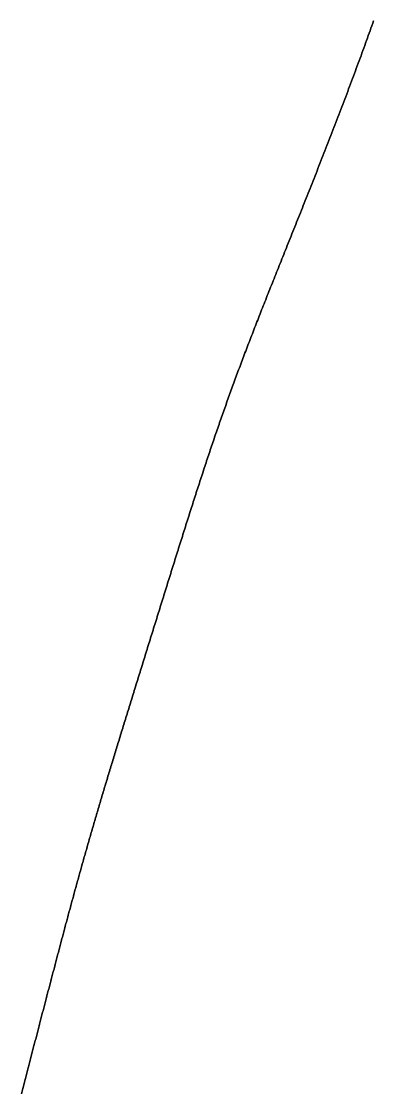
# Model space of a CAD drawing. Header units: inches. Extents: x 130170 to 284068, y 377793 to 804530.
# Drawn here: x 260043.8 to 260061, y 741725.9 to 741778 of the extents above; entities that cross this region are included whole.
import ezdxf

# ---------------------------------------------------------------- set-up
doc = ezdxf.new("R2010")
doc.units = ezdxf.units.IN
doc.header["$MEASUREMENT"] = 0
doc.layers.add('muni_il', color=7, linetype='Continuous')

msp = doc.modelspace()

# ---------------------------------------------------------------- linework, layer by layer
at = {"layer": 'muni_il'}
for points in [[(260043.802, 741725.851), (260043.818, 741725.913), (260043.834, 741725.975), (260043.85, 741726.037), (260043.866, 741726.099), (260043.882, 741726.161), (260043.899, 741726.224), (260043.915, 741726.286), (260043.931, 741726.349), (260043.948, 741726.411), (260043.964, 741726.474), (260043.98, 741726.537), (260043.997, 741726.599), (260044.013, 741726.662), (260044.03, 741726.725), (260044.046, 741726.788), (260044.062, 741726.851), (260044.079, 741726.914), (260044.095, 741726.978), (260044.112, 741727.041), (260044.128, 741727.104), (260044.145, 741727.168), (260044.162, 741727.231), (260044.178, 741727.295), (260044.195, 741727.358), (260044.211, 741727.422), (260044.228, 741727.486), (260044.245, 741727.549), (260044.261, 741727.613), (260044.278, 741727.677), (260044.295, 741727.741), (260044.312, 741727.805), (260044.328, 741727.869), (260044.345, 741727.933), (260044.362, 741727.998), (260044.379, 741728.062), (260044.395, 741728.126), (260044.412, 741728.191), (260044.429, 741728.255), (260044.446, 741728.32), (260044.463, 741728.384), (260044.48, 741728.449), (260044.497, 741728.514), (260044.514, 741728.578), (260044.53, 741728.643), (260044.547, 741728.708), (260044.564, 741728.773), (260044.581, 741728.838), (260044.598, 741728.903), (260044.615, 741728.968), (260044.632, 741729.033), (260044.649, 741729.098), (260044.666, 741729.163), (260044.683, 741729.229), (260044.7, 741729.294), (260044.718, 741729.359), (260044.735, 741729.425), (260044.752, 741729.49), (260044.769, 741729.556), (260044.786, 741729.621), (260044.803, 741729.687), (260044.82, 741729.752), (260044.837, 741729.818), (260044.855, 741729.884), (260044.872, 741729.949), (260044.889, 741730.015), (260044.906, 741730.081), (260044.923, 741730.147), (260044.94, 741730.213), (260044.958, 741730.278), (260044.975, 741730.344), (260044.992, 741730.41), (260045.009, 741730.476), (260045.027, 741730.542), (260045.044, 741730.608), (260045.061, 741730.674), (260045.078, 741730.74), (260045.096, 741730.807), (260045.113, 741730.873), (260045.13, 741730.939), (260045.148, 741731.005), (260045.165, 741731.071), (260045.182, 741731.138), (260045.2, 741731.204), (260045.217, 741731.27), (260045.235, 741731.336), (260045.252, 741731.403), (260045.269, 741731.469), (260045.287, 741731.535), (260045.304, 741731.602), (260045.321, 741731.668), (260045.339, 741731.735), (260045.356, 741731.801), (260045.374, 741731.868), (260045.391, 741731.934), (260045.409, 741732), (260045.426, 741732.067), (260045.444, 741732.133), (260045.461, 741732.2), (260045.479, 741732.266), (260045.496, 741732.333), (260045.514, 741732.399), (260045.531, 741732.466), (260045.549, 741732.533), (260045.566, 741732.599), (260045.584, 741732.666), (260045.602, 741732.732), (260045.619, 741732.799), (260045.637, 741732.866), (260045.654, 741732.932), (260045.672, 741732.999), (260045.69, 741733.066), (260045.707, 741733.132), (260045.725, 741733.199), (260045.743, 741733.265), (260045.76, 741733.332), (260045.778, 741733.399), (260045.796, 741733.466), (260045.814, 741733.532), (260045.831, 741733.599), (260045.849, 741733.666), (260045.867, 741733.733), (260045.885, 741733.799), (260045.902, 741733.866), (260045.92, 741733.933), (260045.938, 741734), (260045.956, 741734.067), (260045.974, 741734.133), (260045.992, 741734.2), (260046.01, 741734.267), (260046.028, 741734.334), (260046.046, 741734.401), (260046.064, 741734.468), (260046.082, 741734.535), (260046.1, 741734.601), (260046.118, 741734.669), (260046.136, 741734.736), (260046.154, 741734.803), (260046.172, 741734.87), (260046.19, 741734.937), (260046.208, 741735.004), (260046.227, 741735.071), (260046.245, 741735.138), (260046.263, 741735.205), (260046.281, 741735.272), (260046.3, 741735.339), (260046.318, 741735.407), (260046.337, 741735.474), (260046.355, 741735.541), (260046.373, 741735.609), (260046.392, 741735.676), (260046.41, 741735.743), (260046.429, 741735.811), (260046.448, 741735.878), (260046.466, 741735.946), (260046.485, 741736.014), (260046.503, 741736.081), (260046.522, 741736.149), (260046.541, 741736.217), (260046.56, 741736.285), (260046.579, 741736.352), (260046.597, 741736.42), (260046.616, 741736.488), (260046.635, 741736.556), (260046.654, 741736.625), (260046.673, 741736.693), (260046.692, 741736.761), (260046.712, 741736.829), (260046.731, 741736.898), (260046.75, 741736.966), (260046.769, 741737.035), (260046.789, 741737.103), (260046.808, 741737.172), (260046.827, 741737.241), (260046.847, 741737.31), (260046.866, 741737.378), (260046.886, 741737.448), (260046.906, 741737.517), (260046.925, 741737.586), (260046.945, 741737.655), (260046.965, 741737.725), (260046.985, 741737.794), (260047.005, 741737.864), (260047.025, 741737.933), (260047.045, 741738.003), (260047.065, 741738.073), (260047.085, 741738.143), (260047.105, 741738.214), (260047.125, 741738.284), (260047.146, 741738.354), (260047.166, 741738.425), (260047.187, 741738.496), (260047.207, 741738.567), (260047.228, 741738.637), (260047.248, 741738.709), (260047.269, 741738.78), (260047.29, 741738.851), (260047.311, 741738.923), (260047.332, 741738.994), (260047.353, 741739.066), (260047.374, 741739.138), (260047.395, 741739.21), (260047.416, 741739.283), (260047.437, 741739.355), (260047.459, 741739.428), (260047.48, 741739.5), (260047.502, 741739.573), (260047.523, 741739.647), (260047.545, 741739.72), (260047.567, 741739.793), (260047.589, 741739.867), (260047.611, 741739.941), (260047.633, 741740.015), (260047.655, 741740.089), (260047.677, 741740.163), (260047.699, 741740.238), (260047.721, 741740.313), (260047.744, 741740.387), (260047.766, 741740.463), (260047.789, 741740.538), (260047.811, 741740.613), (260047.834, 741740.689), (260047.857, 741740.765), (260047.88, 741740.841), (260047.903, 741740.918), (260047.926, 741740.994), (260047.949, 741741.071), (260047.972, 741741.148), (260047.996, 741741.225), (260048.019, 741741.303), (260048.043, 741741.38), (260048.066, 741741.458), (260048.09, 741741.536), (260048.114, 741741.615), (260048.138, 741741.693), (260048.161, 741741.772), (260048.185, 741741.851), (260048.21, 741741.93), (260048.234, 741742.009), (260048.258, 741742.089), (260048.282, 741742.169), (260048.307, 741742.249), (260048.332, 741742.33), (260048.356, 741742.41), (260048.381, 741742.491), (260048.406, 741742.572), (260048.431, 741742.654), (260048.456, 741742.735), (260048.481, 741742.817), (260048.506, 741742.899), (260048.531, 741742.981), (260048.557, 741743.064), (260048.582, 741743.146), (260048.607, 741743.229), (260048.633, 741743.313), (260048.659, 741743.396), (260048.685, 741743.48), (260048.71, 741743.564), (260048.737, 741743.648), (260048.763, 741743.732), (260048.789, 741743.817), (260048.815, 741743.902), (260048.841, 741743.987), (260048.868, 741744.072), (260048.894, 741744.158), (260048.921, 741744.244), (260048.947, 741744.33), (260048.974, 741744.416), (260049.001, 741744.503), (260049.028, 741744.59), (260049.055, 741744.677), (260049.082, 741744.764), (260049.109, 741744.851), (260049.136, 741744.939), (260049.163, 741745.027), (260049.19, 741745.115), (260049.218, 741745.203), (260049.245, 741745.292), (260049.273, 741745.381), (260049.3, 741745.47), (260049.328, 741745.559), (260049.356, 741745.648), (260049.384, 741745.738), (260049.412, 741745.828), (260049.44, 741745.918), (260049.468, 741746.008), (260049.496, 741746.098), (260049.524, 741746.189), (260049.552, 741746.28), (260049.58, 741746.371), (260049.609, 741746.462), (260049.637, 741746.553), (260049.666, 741746.645), (260049.694, 741746.736), (260049.723, 741746.828), (260049.751, 741746.92), (260049.78, 741747.012), (260049.809, 741747.105), (260049.837, 741747.197), (260049.866, 741747.29), (260049.895, 741747.383), (260049.924, 741747.476), (260049.953, 741747.569), (260049.982, 741747.662), (260050.011, 741747.755), (260050.04, 741747.849), (260050.069, 741747.942), (260050.098, 741748.036), (260050.128, 741748.13), (260050.157, 741748.224), (260050.186, 741748.318), (260050.216, 741748.412), (260050.245, 741748.507), (260050.274, 741748.601), (260050.304, 741748.695), (260050.333, 741748.79), (260050.363, 741748.885), (260050.392, 741748.979), (260050.422, 741749.074), (260050.451, 741749.169), (260050.481, 741749.264), (260050.51, 741749.359), (260050.54, 741749.454), (260050.57, 741749.549), (260050.599, 741749.644), (260050.629, 741749.74), (260050.659, 741749.835), (260050.688, 741749.93), (260050.718, 741750.025), (260050.748, 741750.121), (260050.778, 741750.216), (260050.807, 741750.312), (260050.837, 741750.407), (260050.867, 741750.502), (260050.897, 741750.598), (260050.927, 741750.693), (260050.956, 741750.789), (260050.986, 741750.884), (260051.016, 741750.979), (260051.046, 741751.075), (260051.076, 741751.17), (260051.105, 741751.265), (260051.135, 741751.361), (260051.165, 741751.456), (260051.195, 741751.551), (260051.225, 741751.646), (260051.255, 741751.742), (260051.284, 741751.837), (260051.314, 741751.932), (260051.344, 741752.027), (260051.374, 741752.122), (260051.403, 741752.216), (260051.433, 741752.311), (260051.463, 741752.406), (260051.493, 741752.501), (260051.523, 741752.595), (260051.552, 741752.69), (260051.582, 741752.784), (260051.612, 741752.878), (260051.642, 741752.973), (260051.671, 741753.067), (260051.701, 741753.161), (260051.731, 741753.255), (260051.761, 741753.349), (260051.79, 741753.442), (260051.82, 741753.536), (260051.85, 741753.629), (260051.879, 741753.723), (260051.909, 741753.816), (260051.939, 741753.909), (260051.968, 741754.002), (260051.998, 741754.095), (260052.027, 741754.188), (260052.057, 741754.281), (260052.087, 741754.374), (260052.116, 741754.466), (260052.146, 741754.558), (260052.175, 741754.651), (260052.205, 741754.743), (260052.235, 741754.835), (260052.264, 741754.927), (260052.294, 741755.018), (260052.323, 741755.11), (260052.353, 741755.202), (260052.383, 741755.293), (260052.412, 741755.384), (260052.442, 741755.475), (260052.471, 741755.566), (260052.501, 741755.657), (260052.531, 741755.748), (260052.56, 741755.839), (260052.59, 741755.929), (260052.619, 741756.02), (260052.649, 741756.11), (260052.679, 741756.2), (260052.708, 741756.29), (260052.738, 741756.38), (260052.768, 741756.47), (260052.798, 741756.559), (260052.827, 741756.649), (260052.857, 741756.739), (260052.887, 741756.828), (260052.917, 741756.917), (260052.946, 741757.007), (260052.976, 741757.096), (260053.006, 741757.185), (260053.036, 741757.274), (260053.066, 741757.362), (260053.096, 741757.451), (260053.126, 741757.54), (260053.156, 741757.629), (260053.186, 741757.717), (260053.217, 741757.806), (260053.247, 741757.894), (260053.277, 741757.982), (260053.307, 741758.071), (260053.338, 741758.159), (260053.368, 741758.247), (260053.399, 741758.336), (260053.429, 741758.424), (260053.46, 741758.512), (260053.49, 741758.6), (260053.521, 741758.688), (260053.552, 741758.777), (260053.583, 741758.865), (260053.614, 741758.953), (260053.645, 741759.041), (260053.676, 741759.129), (260053.707, 741759.217), (260053.739, 741759.305), (260053.77, 741759.394), (260053.801, 741759.482), (260053.833, 741759.57), (260053.865, 741759.659), (260053.896, 741759.747), (260053.928, 741759.835), (260053.96, 741759.924), (260053.992, 741760.013), (260054.024, 741760.101), (260054.057, 741760.19), (260054.089, 741760.279), (260054.122, 741760.368), (260054.154, 741760.457), (260054.187, 741760.546), (260054.22, 741760.636), (260054.253, 741760.725), (260054.286, 741760.815), (260054.319, 741760.905), (260054.353, 741760.995), (260054.386, 741761.085), (260054.42, 741761.175), (260054.454, 741761.265), (260054.488, 741761.356), (260054.522, 741761.447), (260054.556, 741761.538), (260054.591, 741761.629), (260054.625, 741761.72), (260054.66, 741761.812), (260054.695, 741761.904), (260054.73, 741761.996), (260054.765, 741762.088), (260054.8, 741762.181), (260054.836, 741762.274), (260054.872, 741762.367), (260054.907, 741762.46), (260054.943, 741762.554), (260054.98, 741762.648), (260055.016, 741762.742), (260055.053, 741762.836), (260055.089, 741762.931), (260055.126, 741763.026), (260055.163, 741763.122), (260055.201, 741763.217), (260055.238, 741763.313), (260055.276, 741763.41), (260055.314, 741763.506), (260055.352, 741763.603), (260055.39, 741763.701), (260055.428, 741763.799), (260055.467, 741763.897), (260055.505, 741763.995), (260055.544, 741764.094), (260055.584, 741764.193), (260055.623, 741764.293), (260055.662, 741764.393), (260055.702, 741764.493), (260055.742, 741764.594), (260055.782, 741764.695), (260055.822, 741764.796), (260055.863, 741764.898), (260055.904, 741765), (260055.945, 741765.103), (260055.986, 741765.206), (260056.027, 741765.31), (260056.068, 741765.414), (260056.11, 741765.518), (260056.152, 741765.623), (260056.194, 741765.728), (260056.236, 741765.834), (260056.279, 741765.94), (260056.321, 741766.046), (260056.364, 741766.153), (260056.407, 741766.26), (260056.45, 741766.368), (260056.494, 741766.476), (260056.537, 741766.585), (260056.581, 741766.694), (260056.625, 741766.803), (260056.669, 741766.913), (260056.713, 741767.024), (260056.757, 741767.134), (260056.802, 741767.245), (260056.847, 741767.357), (260056.892, 741767.469), (260056.937, 741767.581), (260056.982, 741767.694), (260057.027, 741767.807), (260057.073, 741767.921), (260057.118, 741768.035), (260057.164, 741768.15), (260057.21, 741768.265), (260057.256, 741768.38), (260057.303, 741768.496), (260057.349, 741768.612), (260057.396, 741768.728), (260057.442, 741768.845), (260057.489, 741768.962), (260057.536, 741769.08), (260057.583, 741769.198), (260057.63, 741769.316), (260057.677, 741769.435), (260057.725, 741769.554), (260057.772, 741769.673), (260057.82, 741769.793), (260057.867, 741769.913), (260057.915, 741770.033), (260057.963, 741770.154), (260058.011, 741770.275), (260058.059, 741770.396), (260058.107, 741770.517), (260058.155, 741770.639), (260058.203, 741770.761), (260058.251, 741770.884), (260058.3, 741771.006), (260058.348, 741771.129), (260058.396, 741771.252), (260058.445, 741771.376), (260058.493, 741771.499), (260058.542, 741771.623), (260058.59, 741771.747), (260058.639, 741771.871), (260058.687, 741771.995), (260058.736, 741772.12), (260058.784, 741772.244), (260058.833, 741772.369), (260058.881, 741772.494), (260058.93, 741772.619), (260058.978, 741772.744), (260059.026, 741772.87), (260059.075, 741772.995), (260059.123, 741773.12), (260059.171, 741773.246), (260059.22, 741773.372), (260059.268, 741773.497), (260059.316, 741773.623), (260059.364, 741773.748), (260059.412, 741773.874), (260059.46, 741774), (260059.508, 741774.125), (260059.555, 741774.251), (260059.603, 741774.376), (260059.65, 741774.502), (260059.698, 741774.628), (260059.745, 741774.753), (260059.792, 741774.878), (260059.839, 741775.003), (260059.886, 741775.129), (260059.933, 741775.253), (260059.98, 741775.378), (260060.026, 741775.503), (260060.073, 741775.627), (260060.119, 741775.752), (260060.165, 741775.876), (260060.211, 741776), (260060.256, 741776.124), (260060.302, 741776.247), (260060.347, 741776.371), (260060.392, 741776.494), (260060.437, 741776.616), (260060.482, 741776.739), (260060.527, 741776.861), (260060.571, 741776.983), (260060.615, 741777.105), (260060.659, 741777.226), (260060.703, 741777.347), (260060.746, 741777.468), (260060.79, 741777.588), (260060.833, 741777.708), (260060.875, 741777.828), (260060.918, 741777.947), (260060.96, 741778.066)], [(260060.96, 741778.066), (260060.918, 741777.947), (260060.875, 741777.828), (260060.833, 741777.708), (260060.79, 741777.588), (260060.746, 741777.468), (260060.703, 741777.347), (260060.659, 741777.226), (260060.615, 741777.105), (260060.571, 741776.983), (260060.527, 741776.861), (260060.482, 741776.739), (260060.437, 741776.616), (260060.392, 741776.494), (260060.347, 741776.371), (260060.302, 741776.247), (260060.256, 741776.124), (260060.211, 741776), (260060.165, 741775.876), (260060.119, 741775.752), (260060.073, 741775.627), (260060.026, 741775.503), (260059.98, 741775.378), (260059.933, 741775.253), (260059.886, 741775.129), (260059.839, 741775.003), (260059.792, 741774.878), (260059.745, 741774.753), (260059.698, 741774.628), (260059.65, 741774.502), (260059.603, 741774.376), (260059.555, 741774.251), (260059.508, 741774.125), (260059.46, 741774), (260059.412, 741773.874), (260059.364, 741773.748), (260059.316, 741773.623), (260059.268, 741773.497), (260059.22, 741773.372), (260059.171, 741773.246), (260059.123, 741773.12), (260059.075, 741772.995), (260059.026, 741772.87), (260058.978, 741772.744), (260058.93, 741772.619), (260058.881, 741772.494), (260058.833, 741772.369), (260058.784, 741772.244), (260058.736, 741772.12), (260058.687, 741771.995), (260058.639, 741771.871), (260058.59, 741771.747), (260058.542, 741771.623), (260058.493, 741771.499), (260058.445, 741771.376), (260058.396, 741771.252), (260058.348, 741771.129), (260058.3, 741771.006), (260058.251, 741770.884), (260058.203, 741770.761), (260058.155, 741770.639), (260058.107, 741770.517), (260058.059, 741770.396), (260058.011, 741770.275), (260057.963, 741770.154), (260057.915, 741770.033), (260057.867, 741769.913), (260057.82, 741769.793), (260057.772, 741769.673), (260057.725, 741769.554), (260057.677, 741769.435), (260057.63, 741769.316), (260057.583, 741769.198), (260057.536, 741769.08), (260057.489, 741768.962), (260057.442, 741768.845), (260057.396, 741768.728), (260057.349, 741768.612), (260057.303, 741768.496), (260057.256, 741768.38), (260057.21, 741768.265), (260057.164, 741768.15), (260057.118, 741768.035), (260057.073, 741767.921), (260057.027, 741767.807), (260056.982, 741767.694), (260056.937, 741767.581), (260056.892, 741767.469), (260056.847, 741767.357), (260056.802, 741767.245), (260056.757, 741767.134), (260056.713, 741767.024), (260056.669, 741766.913), (260056.625, 741766.803), (260056.581, 741766.694), (260056.537, 741766.585), (260056.494, 741766.476), (260056.45, 741766.368), (260056.407, 741766.26), (260056.364, 741766.153), (260056.321, 741766.046), (260056.279, 741765.94), (260056.236, 741765.834), (260056.194, 741765.728), (260056.152, 741765.623), (260056.11, 741765.518), (260056.068, 741765.414), (260056.027, 741765.31), (260055.986, 741765.206), (260055.945, 741765.103), (260055.904, 741765), (260055.863, 741764.898), (260055.822, 741764.796), (260055.782, 741764.695), (260055.742, 741764.594), (260055.702, 741764.493), (260055.662, 741764.393), (260055.623, 741764.293), (260055.584, 741764.193), (260055.544, 741764.094), (260055.505, 741763.995), (260055.467, 741763.897), (260055.428, 741763.799), (260055.39, 741763.701), (260055.352, 741763.603), (260055.314, 741763.506), (260055.276, 741763.41), (260055.238, 741763.313), (260055.201, 741763.217), (260055.163, 741763.122), (260055.126, 741763.026), (260055.089, 741762.931), (260055.053, 741762.836), (260055.016, 741762.742), (260054.98, 741762.648), (260054.943, 741762.554), (260054.907, 741762.46), (260054.872, 741762.367), (260054.836, 741762.274), (260054.8, 741762.181), (260054.765, 741762.088), (260054.73, 741761.996), (260054.695, 741761.904), (260054.66, 741761.812), (260054.625, 741761.72), (260054.591, 741761.629), (260054.556, 741761.538), (260054.522, 741761.447), (260054.488, 741761.356), (260054.454, 741761.265), (260054.42, 741761.175), (260054.386, 741761.085), (260054.353, 741760.995), (260054.319, 741760.905), (260054.286, 741760.815), (260054.253, 741760.725), (260054.22, 741760.636), (260054.187, 741760.546), (260054.154, 741760.457), (260054.122, 741760.368), (260054.089, 741760.279), (260054.057, 741760.19), (260054.024, 741760.101), (260053.992, 741760.013), (260053.96, 741759.924), (260053.928, 741759.835), (260053.896, 741759.747), (260053.865, 741759.659), (260053.833, 741759.57), (260053.801, 741759.482), (260053.77, 741759.394), (260053.739, 741759.305), (260053.707, 741759.217), (260053.676, 741759.129), (260053.645, 741759.041), (260053.614, 741758.953), (260053.583, 741758.865), (260053.552, 741758.777), (260053.521, 741758.688), (260053.49, 741758.6), (260053.46, 741758.512), (260053.429, 741758.424), (260053.399, 741758.336), (260053.368, 741758.247), (260053.338, 741758.159), (260053.307, 741758.071), (260053.277, 741757.982), (260053.247, 741757.894), (260053.217, 741757.806), (260053.186, 741757.717), (260053.156, 741757.629), (260053.126, 741757.54), (260053.096, 741757.451), (260053.066, 741757.362), (260053.036, 741757.274), (260053.006, 741757.185), (260052.976, 741757.096), (260052.946, 741757.007), (260052.917, 741756.917), (260052.887, 741756.828), (260052.857, 741756.739), (260052.827, 741756.649), (260052.798, 741756.559), (260052.768, 741756.47), (260052.738, 741756.38), (260052.708, 741756.29), (260052.679, 741756.2), (260052.649, 741756.11), (260052.619, 741756.02), (260052.59, 741755.929), (260052.56, 741755.839), (260052.531, 741755.748), (260052.501, 741755.657), (260052.471, 741755.566), (260052.442, 741755.475), (260052.412, 741755.384), (260052.383, 741755.293), (260052.353, 741755.202), (260052.323, 741755.11), (260052.294, 741755.018), (260052.264, 741754.927), (260052.235, 741754.835), (260052.205, 741754.743), (260052.175, 741754.651), (260052.146, 741754.558), (260052.116, 741754.466), (260052.087, 741754.374), (260052.057, 741754.281), (260052.027, 741754.188), (260051.998, 741754.095), (260051.968, 741754.002), (260051.939, 741753.909), (260051.909, 741753.816), (260051.879, 741753.723), (260051.85, 741753.629), (260051.82, 741753.536), (260051.79, 741753.442), (260051.761, 741753.349), (260051.731, 741753.255), (260051.701, 741753.161), (260051.671, 741753.067), (260051.642, 741752.973), (260051.612, 741752.878), (260051.582, 741752.784), (260051.552, 741752.69), (260051.523, 741752.595), (260051.493, 741752.501), (260051.463, 741752.406), (260051.433, 741752.311), (260051.403, 741752.216), (260051.374, 741752.122), (260051.344, 741752.027), (260051.314, 741751.932), (260051.284, 741751.837), (260051.255, 741751.742), (260051.225, 741751.646), (260051.195, 741751.551), (260051.165, 741751.456), (260051.135, 741751.361), (260051.105, 741751.265), (260051.076, 741751.17), (260051.046, 741751.075), (260051.016, 741750.979), (260050.986, 741750.884), (260050.956, 741750.789), (260050.927, 741750.693), (260050.897, 741750.598), (260050.867, 741750.502), (260050.837, 741750.407), (260050.807, 741750.312), (260050.778, 741750.216), (260050.748, 741750.121), (260050.718, 741750.025), (260050.688, 741749.93), (260050.659, 741749.835), (260050.629, 741749.74), (260050.599, 741749.644), (260050.57, 741749.549), (260050.54, 741749.454), (260050.51, 741749.359), (260050.481, 741749.264), (260050.451, 741749.169), (260050.422, 741749.074), (260050.392, 741748.979), (260050.363, 741748.885), (260050.333, 741748.79), (260050.304, 741748.695), (260050.274, 741748.601), (260050.245, 741748.507), (260050.216, 741748.412), (260050.186, 741748.318), (260050.157, 741748.224), (260050.128, 741748.13), (260050.098, 741748.036), (260050.069, 741747.942), (260050.04, 741747.849), (260050.011, 741747.755), (260049.982, 741747.662), (260049.953, 741747.569), (260049.924, 741747.476), (260049.895, 741747.383), (260049.866, 741747.29), (260049.837, 741747.197), (260049.809, 741747.105), (260049.78, 741747.012), (260049.751, 741746.92), (260049.723, 741746.828), (260049.694, 741746.736), (260049.666, 741746.645), (260049.637, 741746.553), (260049.609, 741746.462), (260049.58, 741746.371), (260049.552, 741746.28), (260049.524, 741746.189), (260049.496, 741746.098), (260049.468, 741746.008), (260049.44, 741745.918), (260049.412, 741745.828), (260049.384, 741745.738), (260049.356, 741745.648), (260049.328, 741745.559), (260049.3, 741745.47), (260049.273, 741745.381), (260049.245, 741745.292), (260049.218, 741745.203), (260049.19, 741745.115), (260049.163, 741745.027), (260049.136, 741744.939), (260049.109, 741744.851), (260049.082, 741744.764), (260049.055, 741744.677), (260049.028, 741744.59), (260049.001, 741744.503), (260048.974, 741744.416), (260048.947, 741744.33), (260048.921, 741744.244), (260048.894, 741744.158), (260048.868, 741744.072), (260048.841, 741743.987), (260048.815, 741743.902), (260048.789, 741743.817), (260048.763, 741743.732), (260048.737, 741743.648), (260048.71, 741743.564), (260048.685, 741743.48), (260048.659, 741743.396), (260048.633, 741743.313), (260048.607, 741743.229), (260048.582, 741743.146), (260048.557, 741743.064), (260048.531, 741742.981), (260048.506, 741742.899), (260048.481, 741742.817), (260048.456, 741742.735), (260048.431, 741742.654), (260048.406, 741742.572), (260048.381, 741742.491), (260048.356, 741742.41), (260048.332, 741742.33), (260048.307, 741742.249), (260048.282, 741742.169), (260048.258, 741742.089), (260048.234, 741742.009), (260048.21, 741741.93), (260048.185, 741741.851), (260048.161, 741741.772), (260048.138, 741741.693), (260048.114, 741741.615), (260048.09, 741741.536), (260048.066, 741741.458), (260048.043, 741741.38), (260048.019, 741741.303), (260047.996, 741741.225), (260047.972, 741741.148), (260047.949, 741741.071), (260047.926, 741740.994), (260047.903, 741740.918), (260047.88, 741740.841), (260047.857, 741740.765), (260047.834, 741740.689), (260047.811, 741740.613), (260047.789, 741740.538), (260047.766, 741740.463), (260047.744, 741740.387), (260047.721, 741740.313), (260047.699, 741740.238), (260047.677, 741740.163), (260047.655, 741740.089), (260047.633, 741740.015), (260047.611, 741739.941), (260047.589, 741739.867), (260047.567, 741739.793), (260047.545, 741739.72), (260047.523, 741739.647), (260047.502, 741739.573), (260047.48, 741739.5), (260047.459, 741739.428), (260047.437, 741739.355), (260047.416, 741739.283), (260047.395, 741739.21), (260047.374, 741739.138), (260047.353, 741739.066), (260047.332, 741738.994), (260047.311, 741738.923), (260047.29, 741738.851), (260047.269, 741738.78), (260047.248, 741738.709), (260047.228, 741738.637), (260047.207, 741738.567), (260047.187, 741738.496), (260047.166, 741738.425), (260047.146, 741738.354), (260047.125, 741738.284), (260047.105, 741738.214), (260047.085, 741738.143), (260047.065, 741738.073), (260047.045, 741738.003), (260047.025, 741737.933), (260047.005, 741737.864), (260046.985, 741737.794), (260046.965, 741737.725), (260046.945, 741737.655), (260046.925, 741737.586), (260046.906, 741737.517), (260046.886, 741737.448), (260046.866, 741737.378), (260046.847, 741737.31), (260046.827, 741737.241), (260046.808, 741737.172), (260046.789, 741737.103), (260046.769, 741737.035), (260046.75, 741736.966), (260046.731, 741736.898), (260046.712, 741736.829), (260046.692, 741736.761), (260046.673, 741736.693), (260046.654, 741736.625), (260046.635, 741736.556), (260046.616, 741736.488), (260046.597, 741736.42), (260046.579, 741736.352), (260046.56, 741736.285), (260046.541, 741736.217), (260046.522, 741736.149), (260046.503, 741736.081), (260046.485, 741736.014), (260046.466, 741735.946), (260046.448, 741735.878), (260046.429, 741735.811), (260046.41, 741735.743), (260046.392, 741735.676), (260046.373, 741735.609), (260046.355, 741735.541), (260046.337, 741735.474), (260046.318, 741735.407), (260046.3, 741735.339), (260046.281, 741735.272), (260046.263, 741735.205), (260046.245, 741735.138), (260046.227, 741735.071), (260046.208, 741735.004), (260046.19, 741734.937), (260046.172, 741734.87), (260046.154, 741734.803), (260046.136, 741734.736), (260046.118, 741734.669), (260046.1, 741734.601), (260046.082, 741734.535), (260046.064, 741734.468), (260046.046, 741734.401), (260046.028, 741734.334), (260046.01, 741734.267), (260045.992, 741734.2), (260045.974, 741734.133), (260045.956, 741734.067), (260045.938, 741734), (260045.92, 741733.933), (260045.902, 741733.866), (260045.885, 741733.799), (260045.867, 741733.733), (260045.849, 741733.666), (260045.831, 741733.599), (260045.814, 741733.532), (260045.796, 741733.466), (260045.778, 741733.399), (260045.76, 741733.332), (260045.743, 741733.265), (260045.725, 741733.199), (260045.707, 741733.132), (260045.69, 741733.066), (260045.672, 741732.999), (260045.654, 741732.932), (260045.637, 741732.866), (260045.619, 741732.799), (260045.602, 741732.732), (260045.584, 741732.666), (260045.566, 741732.599), (260045.549, 741732.533), (260045.531, 741732.466), (260045.514, 741732.399), (260045.496, 741732.333), (260045.479, 741732.266), (260045.461, 741732.2), (260045.444, 741732.133), (260045.426, 741732.067), (260045.409, 741732), (260045.391, 741731.934), (260045.374, 741731.868), (260045.356, 741731.801), (260045.339, 741731.735), (260045.321, 741731.668), (260045.304, 741731.602), (260045.287, 741731.535), (260045.269, 741731.469), (260045.252, 741731.403), (260045.235, 741731.336), (260045.217, 741731.27), (260045.2, 741731.204), (260045.182, 741731.138), (260045.165, 741731.071), (260045.148, 741731.005), (260045.13, 741730.939), (260045.113, 741730.873), (260045.096, 741730.807), (260045.078, 741730.74), (260045.061, 741730.674), (260045.044, 741730.608), (260045.027, 741730.542), (260045.009, 741730.476), (260044.992, 741730.41), (260044.975, 741730.344), (260044.958, 741730.278), (260044.94, 741730.213), (260044.923, 741730.147), (260044.906, 741730.081), (260044.889, 741730.015), (260044.872, 741729.949), (260044.855, 741729.884), (260044.837, 741729.818), (260044.82, 741729.752), (260044.803, 741729.687), (260044.786, 741729.621), (260044.769, 741729.556), (260044.752, 741729.49), (260044.735, 741729.425), (260044.718, 741729.359), (260044.7, 741729.294), (260044.683, 741729.229), (260044.666, 741729.163), (260044.649, 741729.098), (260044.632, 741729.033), (260044.615, 741728.968), (260044.598, 741728.903), (260044.581, 741728.838), (260044.564, 741728.773), (260044.547, 741728.708), (260044.53, 741728.643), (260044.514, 741728.578), (260044.497, 741728.514), (260044.48, 741728.449), (260044.463, 741728.384), (260044.446, 741728.32), (260044.429, 741728.255), (260044.412, 741728.191), (260044.395, 741728.126), (260044.379, 741728.062), (260044.362, 741727.998), (260044.345, 741727.933), (260044.328, 741727.869), (260044.312, 741727.805), (260044.295, 741727.741), (260044.278, 741727.677), (260044.261, 741727.613), (260044.245, 741727.549), (260044.228, 741727.486), (260044.211, 741727.422), (260044.195, 741727.358), (260044.178, 741727.295), (260044.162, 741727.231), (260044.145, 741727.168), (260044.128, 741727.104), (260044.112, 741727.041), (260044.095, 741726.978), (260044.079, 741726.914), (260044.062, 741726.851), (260044.046, 741726.788), (260044.03, 741726.725), (260044.013, 741726.662), (260043.997, 741726.599), (260043.98, 741726.537), (260043.964, 741726.474), (260043.948, 741726.411), (260043.931, 741726.349), (260043.915, 741726.286), (260043.899, 741726.224), (260043.882, 741726.161), (260043.866, 741726.099), (260043.85, 741726.037), (260043.834, 741725.975), (260043.818, 741725.913), (260043.802, 741725.851)]]:
    msp.add_lwpolyline(points, dxfattribs=at)

doc.saveas('drawing.dxf')
